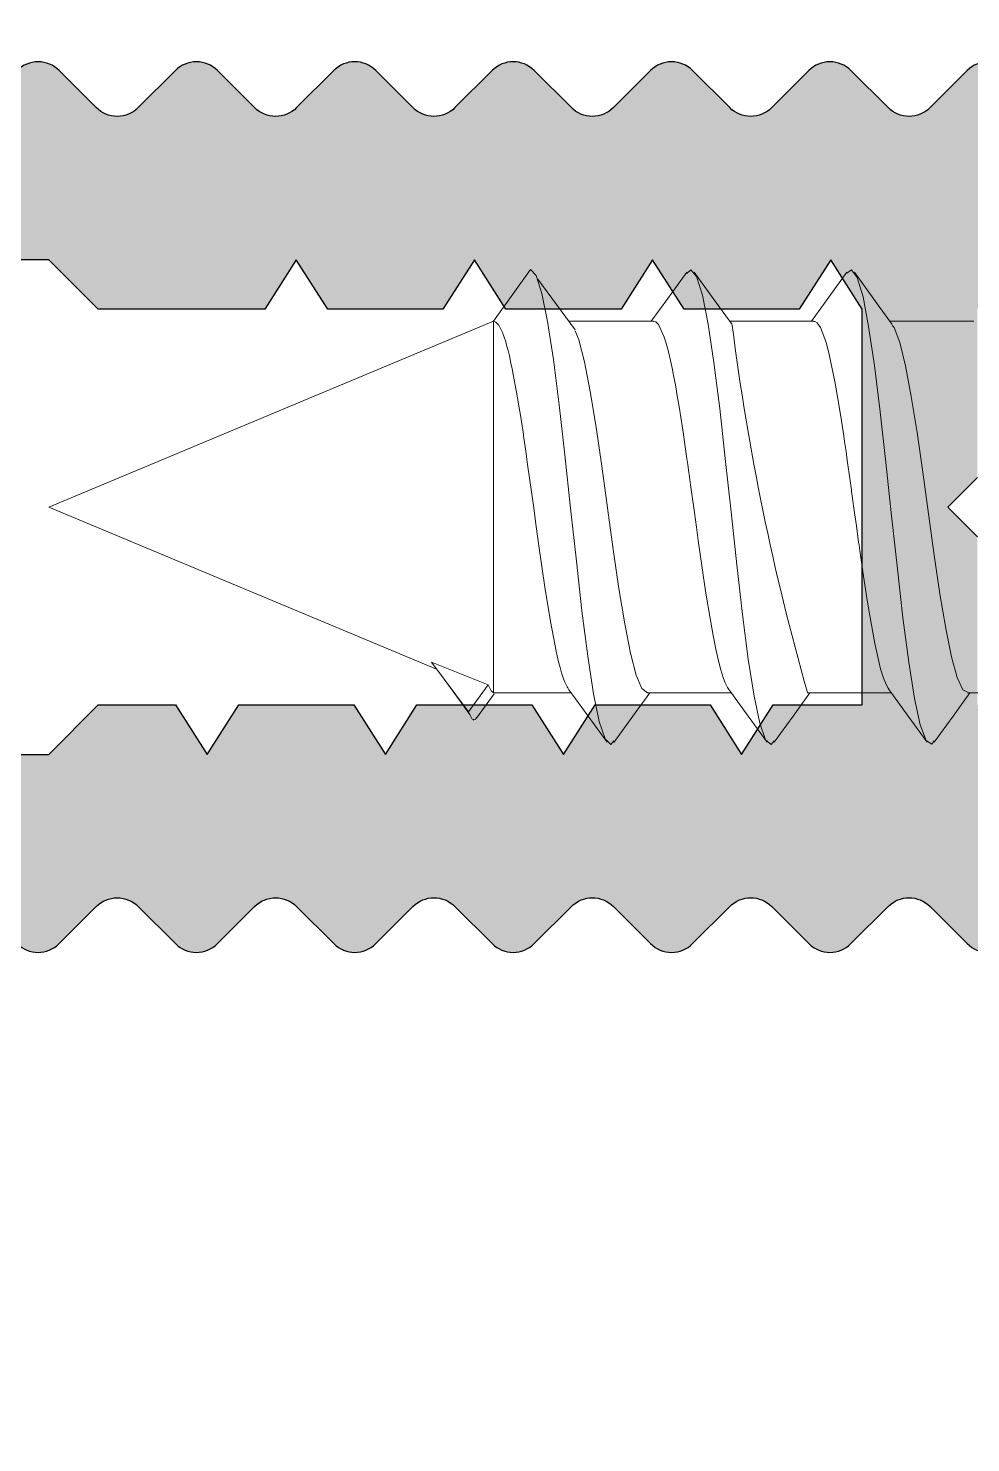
# Model space of a CAD drawing. Header units: millimetres. Extents: x 12 to 3612, y 18 to 315.
# Drawn here: x 3531.9 to 3541.42, y 185.8 to 200.09 of the extents above; entities that cross this region are included whole.
import ezdxf

# ---------------------------------------------------------------- set-up
doc = ezdxf.new("R2010")
doc.units = ezdxf.units.MM
doc.linetypes.add('SLD-Katı', pattern=[0])

# ---------------------------------------------------------------- blocks, each defined once
blk = doc.blocks.new('V2 48 42')
at = {"color": 0, "linetype": 'SLD-Katı', "lineweight": 15}
for p, q in [((-43.68664111481303, 116.5243945861366), (-45.32342290240967, 112.6086486827935)), ((-41.80853932817217, 112.0313281109193), (-43.68664111481303, 116.5243945861366)), ((-45.25426283316983, 112.6574831419221), (-45.75680180980135, 112.2850494487011)), ((-45.48316616566217, 112.0847144522104), (-45.25426283316983, 112.6574831419221)), ((-45.31813917703039, 112.6101441219453), (-45.32005492697863, 112.6072408690652)), ((-45.47714307164824, 112.4923056846055), (-45.78402251342777, 112.2705712577135)), ((-45.83003094112655, 112.2373280652464), (-45.83879427154079, 112.2309961583705)), ((-45.75680180980135, 112.2850494487011), (-45.48316616566217, 112.0847144522104)), ((-45.81886465935258, 112.2042133688465), (-45.57298921644542, 112.0250679965375)), ((-45.56083541686166, 112.0406761601826), (-45.56474290145343, 112.0313281109193)), ((-45.56474290145343, 112.0313281109193), (-45.56474290145343, 111.2463340554623)), ((-45.56474290145343, 112.0313281109193), (-41.80853932817217, 112.0313281109193)), ((-41.2873436170471, 111.6584035934757), (-41.80853932817217, 112.0313281109193)), ((-41.80853932817217, 110.4138174114687), (-41.80853932817217, 111.2709644142633)), ((-45.56474290145343, 110.4767695574392), (-45.56474290145343, 109.62885114651)), ((-41.80853932817217, 108.7963765364184), (-41.80853932817217, 109.6440986004036)), ((-45.56474290145343, 108.8593227384645), (-45.56474290145343, 108.0113737258416)), ((-41.80853932817217, 107.178856779241), (-41.80853932817217, 108.0265992498644)), ((-45.56474290145343, 107.2418435398249), (-45.56474290145343, 106.3938969602004))]:
    blk.add_line(p, q, dxfattribs=at)
at = {"color": 0, "linetype": 'SLD-Katı', "lineweight": 15, "flags": 128}
for points in [[(-45.81092407324104, 112.2045195747996), (-45.83212778014195, 112.2146879737629), (-45.82917640204596, 112.2465547358715), (-45.75680180980135, 112.2850494487011)], [(-45.55705092680091, 112.0390942433369), (-45.54497130703248, 112.0557665159631), (-45.48316616566217, 112.0847144522104)], [(-41.80853932817217, 112.0313281109193), (-41.81642974386068, 112.0081543811484), (-41.84898184439953, 111.9781822325876), (-41.92173091256336, 111.9413673035106), (-42.01669298167371, 111.9085337546821), (-42.06237807688058, 111.8954738825923), (-42.10377520937436, 111.8846519453855), (-42.15897535595468, 111.8713958782482), (-42.23200105442356, 111.8551818873002), (-42.28999448195418, 111.8431070311144), (-42.34672423910843, 111.8318289185481), (-42.40147375917968, 111.8213475495995), (-42.45361453008718, 111.8116629242704), (-42.52615178978704, 111.7985882967896), (-42.6627969834376, 111.7752321591852), (-42.77785032131214, 111.7566135730412), (-42.86693622550001, 111.7427325383615), (-42.92725996396666, 111.733589055144), (-42.9913843111749, 111.7243520802458), (-43.12227499326309, 111.7059506028472), (-43.25625473049968, 111.6871914223302), (-43.67154036034754, 111.6288919936324), (-43.8821316134663, 111.5996478913203), (-44.07949793390799, 111.5722176080144), (-44.28774489477564, 111.5431777129797), (-44.49451506142077, 111.5130628204624), (-44.84139945431662, 111.456239130026), (-45.00055758605549, 111.4269928820631), (-45.1442787838414, 111.397875927174), (-45.2379272418998, 111.3768884719866), (-45.30914351174442, 111.3589317935584), (-45.36161079331259, 111.3439134470736), (-45.39140353525863, 111.3344803365453), (-45.42171083680387, 111.3240092144879), (-45.45635447876975, 111.3105808267919), (-45.50233804631262, 111.2889129768282), (-45.51399142276296, 111.2822465511908), (-45.5202411878563, 111.2783584584522), (-45.53356995822924, 111.2692895272376), (-45.53548511103691, 111.2676074340961)], [(-41.2873436170471, 111.6584035934757), (-41.34744867651852, 111.6010131663752), (-41.52712565560523, 111.5418561028055), (-41.81252166381046, 111.4851134696655), (-42.19445255508163, 111.4269977858021), (-42.65412620546067, 111.3680351205785), (-43.15881815636521, 111.3116030367837), (-43.69656354318431, 111.2529452628623), (-44.23355911559065, 111.1943692794048), (-44.73689075182347, 111.1379072074524), (-45.19430998199232, 111.0788963267696), (-45.57286157237286, 111.0208951265904), (-45.85469296838846, 110.9640628474499), (-46.03015818680387, 110.9048916671982), (-46.08586041138688, 110.8476393651781), (-46.04987748347139, 110.8155505171071)], [(-41.8939262151016, 111.2076032874247), (-41.63940594886162, 111.3964694172464), (-41.38367385607853, 111.5853348632263)], [(-45.53544463118124, 111.2676318680242), (-45.79920487202617, 111.075896447519), (-46.06373249482067, 110.8841865058621)], [(-41.90396751646313, 111.207739701691), (-41.99623388269902, 111.1689315853619), (-42.2196337542905, 111.1121889522219), (-42.51859838453629, 111.0540732683585), (-42.87841783370959, 110.9951106031349), (-43.27347632711462, 110.9386785193401), (-43.6944081093061, 110.8800207454187), (-44.11475295811852, 110.8214447619612), (-44.50874663591821, 110.7649826900088), (-44.86680138912197, 110.705971809326), (-45.16312079882027, 110.6479706091468), (-45.38373039345424, 110.5911383300063), (-45.52107957191447, 110.5319671497564), (-45.56311686528306, 110.4767695574392)], [(-46.06499212003519, 110.8161271241643), (-45.79979103620826, 110.6238638269024), (-45.56474290145343, 110.4529660473236)], [(-41.81130260625559, 110.4138174114687), (-41.81580829019731, 110.3916913653775), (-41.84272360712885, 110.3649737090345), (-41.96856795784515, 110.3063796793158), (-42.0217255911848, 110.2894624506116), (-42.08035383911511, 110.2731421048138), (-42.14452872823767, 110.2572780383634), (-42.23584470428113, 110.2369850783198), (-42.29497432902053, 110.2247891683346), (-42.31937075412498, 110.2198434302663), (-42.37455670071722, 110.2089337569032), (-42.45277449600326, 110.1941772791033), (-42.56373600720417, 110.1743976779326), (-42.71190176555774, 110.1495949533892), (-42.72249992028765, 110.1478779997124), (-42.72786027885468, 110.1470121647835), (-42.72794435958713, 110.1469985971889), (-42.72795290226304, 110.1469972187351), (-42.72795533817862, 110.1469968256752), (-42.72796087545657, 110.1469959321876), (-42.72798303991522, 110.1469923558489), (-42.72802744250248, 110.1469851917245), (-42.72811654237421, 110.1469708176883), (-42.72829592103926, 110.1469418864617), (-42.72865939513076, 110.1468832913961), (-42.73179388396056, 110.1463793653493), (-42.73927641201772, 110.145183963883), (-42.75914405208459, 110.1420429634545), (-42.90694216354586, 110.1194763284875), (-43.1741080168008, 110.080905480303), (-43.25765087463651, 110.0692222799771), (-43.31223629569286, 110.0615841555573), (-43.37985018147083, 110.0521282718801), (-43.46065355598603, 110.0408546289436), (-43.55472614516839, 110.0277632267516), (-43.74074753265495, 110.0019047580827), (-43.889441550421, 109.9812233633802), (-44.02583286463778, 109.9623007961891), (-44.16267115800883, 109.943253603451), (-44.29907964321092, 109.9240817851678), (-44.39950371904933, 109.9096273111809), (-44.57802576399854, 109.8825516184024), (-44.79197133086018, 109.847454710567), (-44.9858717730117, 109.8123586840084), (-45.12391214099171, 109.7847124218497), (-45.22702650697693, 109.7619668264106), (-45.3327881260102, 109.7347972997795), (-45.39723166856174, 109.7150066402701), (-45.45567920103622, 109.6933559543559), (-45.50893516686847, 109.667756451734), (-45.52963551663197, 109.6545611539314), (-45.53498166411873, 109.6502335344121)], [(-41.31322001824901, 110.0782296673715), (-41.57762472154673, 110.2698103586299), (-41.80853932817217, 110.4377012086734)], [(-41.32519103603499, 110.0786600781303), (-41.28765680686956, 110.0368674773508), (-41.35658070206091, 109.9792014820123), (-41.54462183370197, 109.9200907029608), (-41.83713389263266, 109.8634960096442), (-42.22572584595628, 109.805168408091), (-42.68976188809393, 109.7463200168731), (-43.19716431412371, 109.6899162706541), (-43.73624816612528, 109.6311124956883), (-44.27158419858415, 109.5727175364118), (-44.77218432336485, 109.5161638987465), (-45.22495029091897, 109.4570745113979), (-45.59664956653387, 109.399319139231), (-45.87133684252785, 109.3422763628569), (-46.03832342017404, 109.283095024246), (-46.08523309060001, 109.2260881046259), (-46.04820251344881, 109.1969055350182)], [(-41.84112314736058, 109.6204079705312), (-41.57758176191601, 109.8120202975733), (-41.31316519827078, 110.0036099350764)], [(-45.53504116332715, 109.6504434383623), (-45.79895499112217, 109.4585858316022), (-46.06364113002701, 109.2667547645942)], [(-46.06354208084986, 109.1974625296843), (-45.79888104113343, 109.0056525224882), (-45.56474290145343, 108.8354417558985)], [(-41.81076188111911, 108.7963765364184), (-41.81003721908564, 108.7863106442528), (-41.82595026914078, 108.7617014784919), (-41.87191731797293, 108.7294601294579), (-41.95812286216324, 108.6925682874789), (-42.02322432745723, 108.6715701144785), (-42.08661116832127, 108.6540361313946), (-42.14429238131424, 108.6398345316102), (-42.41747776616739, 108.5833448279718), (-42.60891487759682, 108.5492362432651), (-42.81602516010616, 108.5156184164534), (-42.96603231368999, 108.4928815427356), (-43.02419487588213, 108.4844187510989), (-43.12381167995363, 108.4701744570975), (-43.21406535175538, 108.4574711961595), (-43.42254095150247, 108.4286076117369), (-43.48959159530114, 108.4193768061177), (-43.51355689745196, 108.4160616499576), (-43.51854642792614, 108.4153683032764), (-43.52089067083261, 108.4150419462894), (-43.5211766426346, 108.415002103995), (-43.52131904023736, 108.4149822622094), (-43.52135457835584, 108.4149773100289), (-43.52137233822214, 108.4149748351792), (-43.52138121585722, 108.4149735980645), (-43.52139226656891, 108.4149720581208), (-43.52141573264771, 108.4149687880672), (-43.52179112601743, 108.4149164766241), (-43.52478994126159, 108.4144986228657), (-43.53076443472719, 108.4136663168592), (-43.57744029376136, 108.4071711412671), (-43.74367145855012, 108.3840930603219), (-43.87626062893833, 108.3656591736653), (-44.0400796490253, 108.3427239832236), (-44.07243053637285, 108.3381839046651), (-44.12674320707038, 108.3306833569459), (-44.24177502671319, 108.3146709581088), (-44.38370498567019, 108.2944658210563), (-44.51613831542272, 108.2747616437046), (-44.6262381413444, 108.2573795983262), (-44.74529487100381, 108.2377437070554), (-45.06701772776933, 108.1788856999756), (-45.15786791275423, 108.1599500445591), (-45.24758136653418, 108.1396463999645), (-45.32105040095621, 108.1207480031353), (-45.40600416173584, 108.0943044325995), (-45.47984355822246, 108.0649904801194), (-45.5165712560447, 108.0455597557593), (-45.53368629375427, 108.0330591233742)], [(-41.31336636812784, 108.4608330611227), (-41.56588368657549, 108.6437853752832), (-41.80853932817217, 108.8202004318609)], [(-41.32286893736591, 108.4611613549987), (-41.28859934184493, 108.4153014240001), (-41.36635431474679, 108.357381951595), (-41.56267485833678, 108.2983414697974), (-41.86228764339467, 108.2418527572008), (-42.25740560384475, 108.1833362019224), (-42.72560627003304, 108.1246257441908), (-43.23570646646658, 108.0682081252507), (-43.77591243419783, 108.0092819488436), (-44.30937758367418, 107.951091067247), (-44.80723058397462, 107.8944038508052), (-45.25515362334636, 107.8352599406498), (-45.61988082750668, 107.7777726048662), (-45.88740177861291, 107.7204779595304), (-46.04584196336327, 107.6613105706092), (-46.08397431645835, 107.6045076147693), (-46.04822879732092, 107.5792609433665)], [(-41.84121080892828, 108.002838751896), (-41.61032557434146, 108.1707511948025), (-41.31333244665757, 108.3859832515209)], [(-45.53447638095849, 108.033377690379), (-45.79852310188653, 107.841413943368), (-46.06335300328192, 107.6494775549727)], [(-41.85118148007041, 108.0027333701182), (-41.87038665333785, 107.9844574341514), (-42.02406078670992, 107.9254169523538), (-42.25858914654918, 107.8689282397572), (-42.56787623918626, 107.8104116844788), (-42.93437039361788, 107.751701226749), (-43.33366230768024, 107.6952836078071), (-43.75652016257118, 107.6363574314), (-44.17410149680563, 107.5781665498034), (-44.56380665434381, 107.5214793333616), (-44.91442805969473, 107.4623354232081), (-45.19992613336308, 107.4048480874226), (-45.40933391906083, 107.3475534420886), (-45.53335638577528, 107.2883860531674), (-45.55781363037022, 107.2418435398249)], [(-46.06334522512861, 107.5798038756275), (-45.79856219918702, 107.3879035396312), (-45.56474290145343, 107.2179174661724)]]:
    blk.add_lwpolyline(points, dxfattribs=at)
at = {"color": 0, "linetype": 'SLD-Katı', "lineweight": 15}
blk.add_arc((-38.69826950270544, 84.82756442575374), 24.9922351660473, 97.24382753606926, 105.9359992939786, dxfattribs=at)
blk = doc.blocks.new('50MN10')
at = {"ltscale": 10}
h = blk.add_hatch(color=252, dxfattribs=at)
edge = h.paths.add_edge_path()
edge.add_arc((662.1185513736126, 1328.657164272449), 0.2000006038820429, 270.000604540122, 275.0006045402087)
edge.add_line((662.1359846770126, 1328.457924915178), (662.8447003906574, 1328.519929246968))
edge.add_arc((662.8185536476399, 1328.818787654654), 0.3000000000249629, 275.0000038709383, 360.0000000045998)
edge.add_line((663.1185536476648, 1328.818787654678), (663.1185536476594, 1329.457163492762))
edge.add_arc((662.9185536476567, 1329.45716349277), 0.2000000000026425, 359.9999999976174, 449.9999999981487)
edge.add_line((662.9185536476632, 1329.657163492773), (661.8185539934618, 1329.657163492773))
edge.add_arc((661.8185541633552, 1329.857163322863), 0.1999998300896819, 179.9999513290897, 269.9999513290895, ccw=False)
edge.add_line((661.6185543332656, 1329.857163492756), (661.6185543332656, 1331.257163568799))
edge.add_arc((661.8185545805039, 1331.25716377626), 0.2000002472384104, 100.00004434339269, 180.0000594331497, ccw=False)
edge.add_line((661.7838247496018, 1331.454125543466), (663.0532828364619, 1331.677964910391))
edge.add_arc((663.0185533417057, 1331.874926624076), 0.2000001361596047, 279.9999521702332, 359.9999672603136)
edge.add_line((663.2185534778653, 1331.874926509793), (663.2185534778653, 1332.374926678187))
edge.add_line((663.2185534778653, 1332.374926678187), (662.7185543272615, 1332.69346228177))
edge.add_line((662.7185543272615, 1332.69346228177), (663.2185534778653, 1333.011996954176))
edge.add_line((663.2185534778653, 1333.011996954176), (663.2185534778653, 1334.674926962171))
edge.add_arc((663.0185535499973, 1334.674926946867), 0.199999927867996, 4.3841746402e-06, 85.00000438434371)
edge.add_line((663.0359846770141, 1334.874165815962), (662.1011228504638, 1334.955955877368))
edge.add_arc((662.1185539486536, 1335.155194946861), 0.2000001249913648, 180.0000327958342, 265.00001761482997, ccw=False)
edge.add_line((661.9185538236623, 1335.155194832382), (661.9185538236623, 1337.657163872782))
edge.add_line((661.9185538236623, 1337.657163872782), (662.7185543272615, 1338.45716391078))
edge.add_line((662.7185543272615, 1338.45716391078), (666.2185539696618, 1338.45716391078))
edge.add_line((666.2185539696618, 1338.45716391078), (667.0185526106623, 1337.657163872782))
edge.add_line((667.0185526106623, 1337.657163872782), (667.0185526106623, 1337.511997225977))
edge.add_line((667.0185526106623, 1337.511997225977), (667.5185536238621, 1337.193462088172))
edge.add_line((667.5185536238621, 1337.193462088172), (667.0185526106623, 1336.874926950163))
edge.add_line((667.0185526106623, 1336.874926950163), (667.0185526106623, 1335.711997024182))
edge.add_line((667.0185526106623, 1335.711997024182), (667.5185536238621, 1335.393461886174))
edge.add_line((667.5185536238621, 1335.393461886174), (667.0185526106623, 1335.074926748368))
edge.add_line((667.0185526106623, 1335.074926748368), (667.0185526106623, 1333.911997287991))
edge.add_line((667.0185526106623, 1333.911997287991), (667.5185536238621, 1333.593462149982))
edge.add_line((667.5185536238621, 1333.593462149982), (667.0185526106623, 1333.274927011973))
edge.add_line((667.0185526106623, 1333.274927011973), (667.0185526106623, 1331.874926596377))
edge.add_arc((667.2185526622486, 1331.874926553095), 0.2000000515863402, 179.999987600488, 260.0000026898056)
edge.add_line((667.1838230270039, 1331.677964950059), (668.4532829764619, 1331.454125254785))
edge.add_arc((668.4185534816351, 1331.257163541042), 0.2000001362283542, 3.2722640014526405e-05, 80.00004781271139, ccw=False)
edge.add_line((668.6185536178634, 1331.257163655266), (668.6185536178634, 1329.857164084378))
edge.add_arc((668.4185533220633, 1329.857163788573), 0.2000002958003241, -89.99991525880353, 8.474172767591881e-05, ccw=False)
edge.add_line((668.4185536178663, 1329.657163492773), (667.3185539636659, 1329.657163492773))
edge.add_arc((667.31855413357, 1329.457163662664), 0.1999998301086748, 90.00004867400655, 180.0000486734812)
edge.add_line((667.1185543034615, 1329.457163492762), (667.1185543034615, 1328.818787491668))
edge.add_arc((667.4185543034254, 1328.818787491704), 0.2999999999639666, 180.0000000068877, 264.9999961399108)
edge.add_line((667.3924075604698, 1328.519929084074), (668.1011219714626, 1328.45792455918))
edge.add_arc((668.1185492475191, 1328.657168354324), 0.200004499585023, 265.0012263725123, 270.0012263724375)
edge.add_line((668.1185535284628, 1328.457163854785), (669.9185535284621, 1328.457163854785))
edge.add_arc((669.9185535284723, 1328.657163854777), 0.1999999999923218, 269.9999999970709, 359.9999999970669)
edge.add_line((670.1185535284646, 1328.657163854767), (670.1185538638636, 1332.414270400381))
edge.add_arc((669.9185535531639, 1332.414270320516), 0.2000003106997062, 2.28796640733e-05, 80.00002287937963)
edge.add_line((669.9532831639988, 1332.611232190966), (669.3838232402611, 1332.711643561188))
edge.add_arc((669.4185528112579, 1332.908605339045), 0.2000002125957447, 180.0000510984546, 260.00002951261564, ccw=False)
edge.add_line((669.2185525986622, 1332.908605160678), (669.2185525986622, 1337.957163828795))
edge.add_arc((669.7185526396547, 1337.957163869788), 0.5000000409925222, 90.00000469739638, 180.0000046973958, ccw=False)
edge.add_line((669.7185525986622, 1338.45716391078), (670.4185533542602, 1338.45716391078))
edge.add_arc((670.418553509101, 1338.757164093568), 0.3000001827877497, 269.9999704276067, 314.9999704277643)
edge.add_line((670.630685563219, 1338.545031820473), (670.8064212668648, 1338.720767780577))
edge.add_arc((671.0185534005911, 1338.508635617952), 0.3000001609656939, 44.99999609699432, 134.9999960972395, ccw=False)
edge.add_line((671.2306855632175, 1338.720767751677), (671.4064211788634, 1338.545031867388))
edge.add_arc((671.6185533944972, 1338.757164036107), 0.3000002231917189, 224.9999936642645, 314.9999936642646)
edge.add_line((671.8306855632161, 1338.545031820473), (672.0064210910621, 1338.720767780577))
edge.add_arc((672.218553312691, 1338.508635530051), 0.3000002852775449, 44.99999609675001, 134.999996097487, ccw=False)
edge.add_line((672.4306855632201, 1338.720767751677), (672.6064219344605, 1338.545031867388))
edge.add_arc((672.818553772297, 1338.757163658309), 0.2999996889050415, 224.9999936641304, 314.9999936643761)
edge.add_line((673.0306855632186, 1338.545031820473), (673.2064218464609, 1338.720767780577))
edge.add_arc((673.4185536903899, 1338.50863590775), 0.2999997511297809, 44.9999960968662, 134.9999960973569, ccw=False)
edge.add_line((673.630685563219, 1338.720767751677), (673.8064217586641, 1338.545031867388))
edge.add_arc((674.0185536843987, 1338.757163746209), 0.2999998132130357, 224.9999936643788, 314.9999936641329)
edge.add_line((674.2306855632185, 1338.545031820473), (674.4064216706636, 1338.720767780577))
edge.add_arc((674.6185536024898, 1338.508635819854), 0.2999998754339146, 44.999996096621885, 134.9999960976043, ccw=False)
edge.add_line((674.8306855632161, 1338.720767751677), (675.0064215826621, 1338.545031867388))
edge.add_arc((675.2185536296241, 1338.75716377185), 0.2999999170649009, 224.9999807557235, 269.9999807559271)
edge.add_line((675.2185535288625, 1338.457163854785), (675.8185534942638, 1338.45716391078))
edge.add_line((675.8185534942638, 1338.45716391078), (676.1185539160631, 1338.757163866764))
edge.add_line((676.1185539160631, 1338.757163866764), (676.4185534062606, 1338.45716391078))
edge.add_line((676.4185534062606, 1338.45716391078), (677.018553318462, 1338.45716391078))
edge.add_arc((677.0185534908006, 1338.757164135813), 0.3000002250329284, 269.999967085756, 314.9999670857994)
edge.add_line((677.2306855624172, 1338.545031820473), (677.4064216966633, 1338.720767780577))
edge.add_arc((677.6185536150899, 1338.508635833254), 0.2999998564840391, 44.999996096621715, 134.9999960976041, ccw=False)
edge.add_line((677.8306855624166, 1338.720767751677), (678.006421608862, 1338.545031867388))
edge.add_arc((678.2185536090983, 1338.75716382071), 0.2999999185743688, 224.999993664381, 314.9999936641351)
edge.add_line((678.4306855624197, 1338.545031820473), (678.6064215208642, 1338.720767780577))
edge.add_arc((678.8185535271912, 1338.508635745352), 0.2999999807952463, 44.9999960968687, 134.9999960973603, ccw=False)
edge.add_line((679.0306855624183, 1338.720767751677), (679.2064214330637, 1338.545031867388))
edge.add_arc((679.4185535211991, 1338.757163908607), 0.3000000428810749, 224.9999936641378, 314.9999936643836)
edge.add_line((679.6306855624196, 1338.545031820473), (679.8064213450605, 1338.720767780577))
edge.add_arc((680.0185534392888, 1338.508635657451), 0.3000001051058128, 44.99999609674768, 134.9999960974846, ccw=False)
edge.add_line((680.2306855624172, 1338.720767751677), (680.8571571688633, 1338.094296188376))
edge.add_arc((680.5743144349515, 1337.811453389389), 0.4000000763319371, -44.99999340900041, 45.000006591184274, ccw=False)
edge.add_line((680.8571572339376, 1337.528610655476), (680.706421678862, 1337.377875133787))
edge.add_arc((680.9185540568477, 1337.165742706556), 0.300000520787758, 134.9999933495326, 224.9999933495324)
edge.add_line((680.7064216296164, 1336.95361032857), (681.0821567866622, 1336.577875095789))
edge.add_arc((680.8700244630826, 1336.365742652162), 0.3000004939105977, -44.999983787871884, 45.000016212128116, ccw=False)
edge.add_line((681.08215690671, 1336.153610328582), (680.706421678862, 1335.777875057762))
edge.add_arc((680.9185540188817, 1335.565742668497), 0.3000004670956404, 134.9999933495314, 224.9999933495311)
edge.add_line((680.7064216296164, 1335.353610328477), (681.0821567866622, 1334.977875019793))
edge.add_arc((680.8700245010785, 1334.76574261416), 0.3000004401768392, -44.99998378799171, 45.000016212254025, ccw=False)
edge.add_line((681.08215690671, 1334.553610328576), (680.706421678862, 1334.177874981766))
edge.add_arc((680.9185539808427, 1333.96574263054), 0.3000004133004643, 134.9999933495302, 224.9999933495299)
edge.add_line((680.7064216296164, 1333.753610328559), (681.0821567866622, 1333.377874943797))
edge.add_arc((680.870024539029, 1333.165742576116), 0.3000003865061044, -44.99998378786597, 45.00001621213403, ccw=False)
edge.add_line((681.08215690671, 1332.953610328483), (680.706421678862, 1332.57787490577))
edge.add_arc((680.918553942834, 1332.365742592553), 0.3000003595474114, 134.9999933496517, 224.999993349406)
edge.add_line((680.7064216296164, 1332.153610328582), (681.0821567866622, 1331.777875333376))
edge.add_arc((680.8700243442834, 1331.565742770947), 0.3000006619199966, -44.99998378824938, 45.00001621248771, ccw=False)
edge.add_line((681.08215690671, 1331.353610328565), (680.706421678862, 1330.977874829774))
edge.add_arc((680.9185539048382, 1330.765742554552), 0.3000003058138122, 134.9999933495276, 224.9999933495278)
edge.add_line((680.7064216296164, 1330.553610328576), (681.0821567866622, 1330.17787525738))
edge.add_arc((680.8700243822765, 1329.965742732946), 0.3000006081883284, -44.999983788000804, 45.000016212244816, ccw=False)
edge.add_line((681.08215690671, 1329.753610328559), (680.706421678862, 1329.377874753779))
edge.add_arc((680.9185538668437, 1329.165742516552), 0.3000002520815001, 134.9999933495263, 224.9999933495266)
edge.add_line((680.7064216296164, 1328.95361032857), (681.0821567866622, 1328.577875181384))
edge.add_arc((680.8700244202852, 1328.365742694959), 0.3000005544352755, -44.99998378787518, 45.00001621212499, ccw=False)
edge.add_line((681.08215690671, 1328.153610328582), (680.706421678862, 1327.777874677783))
edge.add_arc((680.9185538288931, 1327.565742478507), 0.3000001984106062, 134.9999933496482, 224.9999933494024)
edge.add_line((680.7064216296164, 1327.353610328477), (681.0821567866622, 1326.977875105388))
edge.add_arc((680.8700244582819, 1326.765742656958), 0.3000005007010336, -44.99998378811807, 45.00001621237362, ccw=False)
edge.add_line((681.08215690671, 1326.553610328576), (680.706421678862, 1326.177874601786))
edge.add_arc((680.9185537908536, 1325.96574244055), 0.300000144614626, 134.999993349647, 224.9999933494013)
edge.add_line((680.7064216296164, 1325.753610328559), (681.0821567866622, 1325.377875029362))
edge.add_arc((680.8700244962901, 1325.165742618942), 0.3000004469481424, -44.999983787869326, 45.00001621213079, ccw=False)
edge.add_line((681.08215690671, 1324.95361032857), (680.7064216296164, 1324.577875051493))
edge.add_arc((680.9185539911309, 1324.365742689979), 0.3000004626713625, 135.0000000001227, 224.9999999998773)
edge.add_line((680.7064216296164, 1324.153610328466), (681.0821567866622, 1323.777875884777))
edge.add_arc((680.8700236841983, 1323.565743046603), 0.3000013236515594, -44.999931884277316, 44.99996430847341, ccw=False)
edge.add_line((681.08215690671, 1323.353610328477), (680.706421678862, 1322.977875381175))
edge.add_arc((680.9185541805396, 1322.765742830253), 0.3000006957138032, 134.9999933496592, 224.9999933494135)
edge.add_line((680.7064216296164, 1322.553610328576), (681.08215690671, 1322.17787505147))
edge.add_arc((680.8700245452545, 1321.965742690014), 0.3000004625885641, -44.99999999999977, 44.999999999999716, ccw=False)
edge.add_line((681.08215690671, 1321.753610328559), (680.706421678862, 1321.37787437377))
edge.add_arc((680.9185539248183, 1321.165742060149), 0.3000003470942428, 134.999990862079, 225.0000224398428)
edge.add_line((680.7064217281111, 1320.953609697279), (681.08215690671, 1320.577875051376))
edge.add_arc((680.8700245453131, 1320.365742689979), 0.3000004625057637, -44.99999999999977, 44.999999999999716, ccw=False)
edge.add_line((681.08215690671, 1320.153610328582), (680.706421678862, 1319.777875229184))
edge.add_arc((680.9185541045927, 1319.565742754208), 0.3000005883093105, 134.9999933495341, 224.9999933495338)
edge.add_line((680.7064216296164, 1319.353610328477), (681.08215690671, 1318.977875051487))
edge.add_arc((680.8700245452545, 1318.765742690031), 0.3000004625885641, -44.99999999999977, 44.999999999999716, ccw=False)
edge.add_line((681.08215690671, 1318.553610328576), (680.706421678862, 1318.177874221778))
edge.add_arc((680.9185530075463, 1317.965742222374), 0.2999994763003642, 134.9999094208716, 225.0000905791284)
edge.add_line((680.706421678862, 1317.75361022297), (681.0821567866622, 1317.377875580764))
edge.add_arc((680.8700242205437, 1317.1657428946), 0.3000008369111578, -44.99998378764468, 45.00001621186408, ccw=False)
edge.add_line((681.08215690671, 1316.953610328483), (680.7064216296164, 1316.577875051493))
edge.add_arc((680.9185539910719, 1316.365742690038), 0.3000004625885641, 135.0000000000002, 224.9999999999998)
edge.add_line((680.7064216296164, 1316.153610328582), (682.0599748845023, 1314.800057073872))
edge.add_arc((681.9185535281921, 1314.658635717608), 0.2000000000706306, -9.375924037158256e-09, 44.99999999072469, ccw=False)
edge.add_line((682.1185535282627, 1314.658635717575), (682.1185535024604, 1313.657163664166))
edge.add_arc((681.9185536106711, 1313.657163746574), 0.1999998917892918, 269.9999763917831, 359.9999763917834, ccw=False)
edge.add_line((681.9185535282629, 1313.457163854785), (681.6185534204612, 1313.457164003796))
edge.add_arc((681.6185535488731, 1313.257163983186), 0.2000000206102877, 90.00003678730322, 180.0000367875477)
edge.add_line((681.4185535282629, 1313.257163854773), (681.4185535274617, 1312.657163500166))
edge.add_arc((681.6185533505522, 1312.657163677876), 0.1999998230906724, 180.0000509100898, 270.0000509100896)
edge.add_line((681.6185535282618, 1312.457163854785), (682.4685536064624, 1312.457163839971))
edge.add_arc((682.4685535494675, 1312.657163752988), 0.1999999130170162, 270.000016327817, 315.0000163276909)
edge.add_line((682.6099748844997, 1312.515742498558), (683.0599748734628, 1312.965742334162))
edge.add_arc((682.9185533243199, 1313.107163785911), 0.2000002039419994, 315.0000197291538, 360.0000197291175)
edge.add_line((683.1185535282618, 1313.107163854779), (683.1185534334634, 1316.538629143781))
edge.add_line((683.1185534334634, 1316.538629143781), (682.6185535844613, 1316.857163816187))
edge.add_line((682.6185535844613, 1316.857163816187), (683.1185534334634, 1317.17569848836))
edge.add_line((683.1185534334634, 1317.17569848836), (683.1185534334634, 1318.075698822175))
edge.add_line((683.1185534334634, 1318.075698822175), (684.8185535142591, 1318.075698822175))
edge.add_line((684.8185535142591, 1318.075698822175), (685.1185535284628, 1318.375698312585))
edge.add_line((685.1185535284628, 1318.375698312585), (685.4185535428603, 1318.075698822175))
edge.add_line((685.4185535428603, 1318.075698822175), (687.1185536234614, 1318.075698822175))
edge.add_line((687.1185536234614, 1318.075698822175), (687.6185534726644, 1317.757164149973))
edge.add_line((687.6185534726644, 1317.757164149973), (687.1185536234614, 1317.438629477567))
edge.add_line((687.1185536234614, 1317.438629477567), (687.1185536234614, 1316.275698154574))
edge.add_line((687.1185536234614, 1316.275698154574), (687.6185534726644, 1315.957163482372))
edge.add_line((687.6185534726644, 1315.957163482372), (687.1185536234614, 1315.638628809966))
edge.add_line((687.1185536234614, 1315.638628809966), (687.1185536234614, 1313.107163667175))
edge.add_arc((687.3185533496701, 1313.107163646798), 0.1999997262086811, 179.9999941625667, 224.9999941626853)
edge.add_line((687.1771321726244, 1312.965742498569), (687.6271321176644, 1312.515742167182))
edge.add_arc((687.7685531013868, 1312.657163755442), 0.1999999006575223, 225.0001224619567, 270.0001224620891)
edge.add_line((687.7685535288599, 1312.457163854785), (688.6185536366645, 1312.457163839971))
edge.add_arc((688.6185535753651, 1312.657163793468), 0.1999999534967949, 270.0000175609813, 360.0000175609813)
edge.add_line((688.8185535288619, 1312.657163854767), (688.8185535296632, 1313.257164343572))
edge.add_arc((688.6185537736584, 1313.25716409878), 0.1999997560049465, 7.01277591838e-05, 90.00007012827413)
edge.add_line((688.6185535288648, 1313.457163854785), (688.3185535288637, 1313.457163854785))
edge.add_arc((688.3185534464546, 1313.657163746575), 0.1999998917902014, 180.0000236084772, 270.0000236084774, ccw=False)
edge.add_line((688.1185535546645, 1313.657163664166), (688.1185535288648, 1314.658635717575))
edge.add_arc((688.3185535289349, 1314.658635717609), 0.2000000000700421, 135.0000000095739, 180.0000000097063, ccw=False)
edge.add_line((688.1771321726244, 1314.800057073872), (689.5306854275093, 1316.153610328582))
edge.add_arc((689.3185530660538, 1316.365742690038), 0.3000004625885641, 315.0000000000003, 404.9999999999998)
edge.add_line((689.5306854275093, 1316.577875051493), (689.1549501504157, 1316.953610328483))
edge.add_arc((689.3670828365807, 1317.165742894601), 0.3000008369111578, 134.9999837885045, 224.9999837880132, ccw=False)
edge.add_line((689.1549502704609, 1317.377875580764), (689.5306854275093, 1317.753610328559))
edge.add_arc((689.3185541269999, 1317.965742250545), 0.2999994016351514, 314.9999160709627, 405.0000972302466)
edge.add_line((689.5306853782629, 1318.177874221778), (689.1549501504157, 1318.553610328576))
edge.add_arc((689.3670825118712, 1318.765742690031), 0.3000004625885641, 135.0000000000002, 224.9999999999998, ccw=False)
edge.add_line((689.1549501504157, 1318.977875051487), (689.5306854275093, 1319.353610328477))
edge.add_arc((689.3185529525344, 1319.565742754207), 0.3000005883080236, 315.0000066503432, 405.0000066508345)
edge.add_line((689.5306853782629, 1319.777875229184), (689.1549501504157, 1320.153610328582))
edge.add_arc((689.3670831893818, 1320.365742970646), 0.300001140081414, 135.0000211768934, 224.9999463996359, ccw=False)
edge.add_line((689.1549502704609, 1320.577875732756), (689.5306854275093, 1320.953610328483))
edge.add_arc((689.3185539434862, 1321.165742326503), 0.2999995851630018, 314.9999305858726, 405.0000827153319)
edge.add_line((689.5306853782629, 1321.37787437377), (689.1549501504157, 1321.753610328559))
edge.add_arc((689.3670825118712, 1321.965742690014), 0.3000004625885641, 135.0000000000002, 224.9999999999998, ccw=False)
edge.add_line((689.1549501504157, 1322.17787505147), (689.5306854275093, 1322.553610328576))
edge.add_arc((689.3185528765857, 1322.765742830252), 0.3000006957138033, 315.0000066507093, 405.0000066504637)
edge.add_line((689.5306853782629, 1322.977875381175), (689.1549502704609, 1323.353610023382))
edge.add_arc((689.3670835963337, 1323.565742954079), 0.3000015470495958, 135.0000533671605, 224.9999466328395, ccw=False)
edge.add_line((689.1549502704609, 1323.777875884777), (689.5306854275093, 1324.153610328466))
edge.add_arc((689.3185530659957, 1324.365742689979), 0.3000004626707214, 315.0000000000003, 404.9999999999998)
edge.add_line((689.5306854275093, 1324.577875051493), (689.1549501504157, 1324.95361032857))
edge.add_arc((689.367082560837, 1325.165742618944), 0.3000004469500718, 134.9999837886062, 224.9999837878694, ccw=False)
edge.add_line((689.1549502704609, 1325.377875029362), (689.5306854275093, 1325.753610328559))
edge.add_arc((689.3185532662735, 1325.965742440549), 0.3000001446133392, 315.0000066504758, 405.0000066507217)
edge.add_line((689.5306853782629, 1326.177874601786), (689.1549501504157, 1326.553610328576))
edge.add_arc((689.3670825988424, 1326.765742656959), 0.3000005007010335, 134.9999837879949, 224.9999837884865, ccw=False)
edge.add_line((689.1549502704609, 1326.977875105388), (689.5306854275093, 1327.353610328477))
edge.add_arc((689.318553228234, 1327.565742478507), 0.3000001984093192, 315.0000066504746, 405.0000066507205)
edge.add_line((689.5306853782629, 1327.777874677783), (689.1549501504157, 1328.153610328582))
edge.add_arc((689.3670826368392, 1328.36574269496), 0.3000005544352754, 134.9999837882435, 224.9999837882437, ccw=False)
edge.add_line((689.1549502704609, 1328.577875181384), (689.5306854275093, 1328.95361032857))
edge.add_arc((689.3185531902834, 1329.165742516551), 0.3000002520802149, 315.0000066503507, 405.0000066508418)
edge.add_line((689.5306853782629, 1329.377874753779), (689.1549501504157, 1329.753610328559))
edge.add_arc((689.3670826748479, 1329.965742732947), 0.3000006081883284, 134.9999837881237, 224.9999837883693, ccw=False)
edge.add_line((689.1549502704609, 1330.17787525738), (689.5306854275093, 1330.553610328576))
edge.add_arc((689.3185531522889, 1330.765742554552), 0.300000305812527, 315.0000066503495, 405.0000066508408)
edge.add_line((689.5306853782629, 1330.977874829774), (689.1549501504157, 1331.353610328565))
edge.add_arc((689.3670827128465, 1331.565742770948), 0.3000006619238554, 134.9999837886178, 224.999983787881, ccw=False)
edge.add_line((689.1549502704609, 1331.777875333376), (689.5306854275093, 1332.153610328582))
edge.add_arc((689.3185531142931, 1332.365742592553), 0.3000003595461246, 315.0000066504711, 405.0000066507168)
edge.add_line((689.5306853782629, 1332.57787490577), (689.1549501504157, 1332.953610328483))
edge.add_arc((689.3670825180953, 1333.165742576117), 0.3000003865061043, 134.9999837882344, 224.9999837882346, ccw=False)
edge.add_line((689.1549502704609, 1333.377874943797), (689.5306854275093, 1333.753610328559))
edge.add_arc((689.3185530762808, 1333.965742630539), 0.3000004133017494, 315.0000066508383, 405.0000066503471)
edge.add_line((689.5306853782629, 1334.177874981766), (689.1549501504157, 1334.553610328576))
edge.add_arc((689.3670825560458, 1334.765742614162), 0.300000440176839, 134.9999837881146, 224.9999837883602, ccw=False)
edge.add_line((689.1549502704609, 1334.977875019793), (689.5306854275093, 1335.353610328477))
edge.add_arc((689.3185530382418, 1335.565742668496), 0.3000004670969255, 315.0000066508371, 405.0000066503461)
edge.add_line((689.5306853782629, 1335.777875057762), (689.1549501504157, 1336.153610328582))
edge.add_arc((689.3670825940418, 1336.365742652163), 0.3000004939105977, 134.9999837882402, 224.9999837882404, ccw=False)
edge.add_line((689.1549502704609, 1336.577875095789), (689.5306854275093, 1336.95361032857))
edge.add_arc((689.3185530002758, 1337.165742706555), 0.3000005207890432, 315.0000066508359, 405.0000066503449)
edge.add_line((689.5306853782629, 1337.377875133787), (689.3799498231872, 1337.528610655476))
edge.add_arc((689.6627926221756, 1337.811453389388), 0.4000000763332237, 134.9999934089079, 224.999993408724, ccw=False)
edge.add_line((689.3799498882624, 1338.094296188376), (690.0064214945066, 1338.720767751677))
edge.add_arc((690.2185536177356, 1338.508635657351), 0.30000010524794, 45.0000039025154, 135.0000039032523, ccw=False)
edge.add_line((690.4306857120644, 1338.720767780577), (690.6064214945052, 1338.545031820473))
edge.add_arc((690.8185535358257, 1338.75716390871), 0.3000000430244887, 225.0000063359849, 315.0000063354937)
edge.add_line((691.0306856240611, 1338.545031867388), (691.2064214945092, 1338.720767751677))
edge.add_arc((691.4185535298359, 1338.508635745249), 0.2999999809386615, 45.00000390313119, 135.0000039026397, ccw=False)
edge.add_line((691.6306855362625, 1338.720767780577), (691.8064214945077, 1338.545031820473))
edge.add_arc((692.0185534479278, 1338.757163820806), 0.2999999187119944, 225.0000063354964, 315.0000063359875)
edge.add_line((692.2306854482629, 1338.545031867388), (692.4064214945063, 1338.720767751677))
edge.add_arc((692.6185534418339, 1338.50863583325), 0.2999998564872547, 45.00000390276438, 135.0000039030098, ccw=False)
edge.add_line((692.8306853602614, 1338.720767780577), (693.0064214945066, 1338.545031820473))
edge.add_arc((693.2185535662248, 1338.757164136058), 0.3000002252783046, 225.000032933612, 270.0000329337415)
edge.add_line((693.2185537386656, 1338.45716391078), (693.8185536506624, 1338.45716391078))
edge.add_line((693.8185536506624, 1338.45716391078), (694.1185531410617, 1338.757163866764))
edge.add_line((694.1185531410617, 1338.757163866764), (694.4185535628628, 1338.45716391078))
edge.add_line((694.4185535628628, 1338.45716391078), (695.018553528065, 1338.457163854785))
edge.add_arc((695.0185534273013, 1338.757163771848), 0.2999999170630835, 270.0000192444503, 315.0000192444203)
edge.add_line((695.2306854742626, 1338.545031867388), (695.406421493705, 1338.720767751677))
edge.add_arc((695.6185534545332, 1338.50863581975), 0.2999998755799005, 45.00000390276409, 135.0000039030095, ccw=False)
edge.add_line((695.8306853864613, 1338.720767780577), (696.0064214937063, 1338.545031820473))
edge.add_arc((696.218553372627, 1338.757163746307), 0.2999998133538765, 225.0000063354986, 315.0000063359898)
edge.add_line((696.4306852984625, 1338.545031867388), (696.6064214937048, 1338.720767751677))
edge.add_arc((696.8185533666331, 1338.508635907652), 0.2999997512693341, 45.00000390252001, 135.000003903257, ccw=False)
edge.add_line((697.0306852106612, 1338.720767780577), (697.2064214937079, 1338.545031820473))
edge.add_arc((697.4185532847296, 1338.75716365841), 0.2999996890478128, 225.0000063358697, 315.0000063356239)
edge.add_line((697.6306851226661, 1338.545031867388), (697.8064214937074, 1338.720767751677))
edge.add_arc((698.0185537443351, 1338.508635529949), 0.3000002854190291, 45.00000390288142, 135.0000039028815, ccw=False)
edge.add_line((698.2306859660628, 1338.720767780577), (698.406421493705, 1338.545031820473))
edge.add_arc((698.6185536624257, 1338.757164036106), 0.3000002231923638, 225.0000063353673, 315.0000063361036)
edge.add_line((698.8306858780613, 1338.545031867388), (699.0064214937063, 1338.720767751677))
edge.add_arc((699.2185536564336, 1338.508635617853), 0.3000001611065349, 45.00000390239188, 135.0000039033742, ccw=False)
edge.add_line((699.4306857902609, 1338.720767780577), (699.6064214937048, 1338.545031820473))
edge.add_arc((699.8185535479207, 1338.757164093804), 0.3000001830240942, 225.0000295909327, 270.0000295910419)
edge.add_line((699.8185537028592, 1338.45716391078), (700.5185544584626, 1338.45716391078))
edge.add_arc((700.518554417471, 1337.957163869787), 0.5000000409934316, -4.697291615229915e-06, 89.99999530270782, ccw=False)
edge.add_line((701.0185544584645, 1337.957163828795), (701.0185544584645, 1332.908605160678))
edge.add_arc((700.818554245876, 1332.908605339039), 0.2000002125884595, 279.9999704856331, 359.9999489032967, ccw=False)
edge.add_line((700.8532838168655, 1332.711643561188), (700.2838238929305, 1332.611232190966))
edge.add_arc((700.3185535038641, 1332.414270320633), 0.2000003106010306, 99.99997715431203, 179.9999771540254)
edge.add_line((700.1185531932631, 1332.414270400381), (700.1185535284628, 1328.657163854767))
edge.add_arc((700.3185535284533, 1328.657163854775), 0.1999999999904887, 180.0000000024081, 270.0000000024122)
edge.add_line((700.3185535284617, 1328.457163854785), (702.1185535284646, 1328.457163854785))
edge.add_arc((702.118557809508, 1328.657168356602), 0.2000045018627124, 269.9987735990056, 274.9987735990131)
edge.add_line((702.1359850856641, 1328.45792455918), (702.844699496656, 1328.519929083987))
edge.add_arc((702.8185527536525, 1328.81878749166), 0.300000000010879, 275.0000038684736, 360.000000001506)
edge.add_line((703.1185527536634, 1328.818787491668), (703.1185527536634, 1329.457163492762))
edge.add_arc((702.9185529235575, 1329.457163662667), 0.1999998301059214, 359.9999513257301, 449.9999513262611)
edge.add_line((702.9185530934608, 1329.657163492773), (701.818553439062, 1329.657163492773))
edge.add_arc((701.8185537348642, 1329.857163788574), 0.2000002958012584, 179.9999152585398, 269.99991525905693, ccw=False)
edge.add_line((701.6185534390631, 1329.857164084378), (701.6185534390631, 1331.257163655266))
edge.add_arc((701.8185535753889, 1331.257163540926), 0.2000001363258184, 99.99995215304119, 179.9999672439158, ccw=False)
edge.add_line((701.783824080663, 1331.454125254785), (703.0532840301219, 1331.677964950059))
edge.add_arc((703.018554394879, 1331.874926553093), 0.200000051584527, 279.9999973097586, 360.0000123999479)
edge.add_line((703.2185544464635, 1331.874926596377), (703.2185544464635, 1333.274927011973))
edge.add_line((703.2185544464635, 1333.274927011973), (702.7185534332637, 1333.593462149982))
edge.add_line((702.7185534332637, 1333.593462149982), (703.2185544464635, 1333.911997287991))
edge.add_line((703.2185544464635, 1333.911997287991), (703.2185544464635, 1335.074926748368))
edge.add_line((703.2185544464635, 1335.074926748368), (702.7185534332637, 1335.393461886174))
edge.add_line((702.7185534332637, 1335.393461886174), (703.2185544464635, 1335.711997024182))
edge.add_line((703.2185544464635, 1335.711997024182), (703.2185544464635, 1336.874926950163))
edge.add_line((703.2185544464635, 1336.874926950163), (702.7185534332637, 1337.193462088172))
edge.add_line((702.7185534332637, 1337.193462088172), (703.2185544464635, 1337.511997225977))
edge.add_line((703.2185544464635, 1337.511997225977), (703.2185544464635, 1337.657163872782))
edge.add_line((703.2185544464635, 1337.657163872782), (704.0185530874621, 1338.45716391078))
edge.add_line((704.0185530874621, 1338.45716391078), (707.5185527298634, 1338.45716391078))
edge.add_line((707.5185527298634, 1338.45716391078), (708.3185532334653, 1337.657163872782))
edge.add_line((708.3185532334653, 1337.657163872782), (708.3185532334653, 1335.155194832382))
edge.add_arc((708.1185531083734, 1335.155194946971), 0.2000001250919446, 274.99998235324836, 359.9999671726793, ccw=False)
edge.add_line((708.135984206461, 1334.955955877368), (707.2011223799107, 1334.874165815962))
edge.add_arc((707.218553507028, 1334.674926946977), 0.1999999277674922, 94.99999564707483, 179.9999956472464)
edge.add_line((707.0185535792605, 1334.674926962171), (707.0185535792605, 1333.011996954176))
edge.add_line((707.0185535792605, 1333.011996954176), (707.5185527298634, 1332.69346228177))
edge.add_line((707.5185527298634, 1332.69346228177), (707.0185535792605, 1332.374926678187))
edge.add_line((707.0185535792605, 1332.374926678187), (707.0185535792605, 1331.874926509793))
edge.add_arc((707.2185537154196, 1331.874926624076), 0.2000001361591708, 180.0000327395362, 260.0000478296066)
edge.add_line((707.1838242206629, 1331.677964910391), (708.453282307524, 1331.454125543466))
edge.add_arc((708.4185524766231, 1331.25716377626), 0.2000002472381378, -5.9433169326439383e-05, 79.99995565693717, ccw=False)
edge.add_line((708.6185527238611, 1331.257163568799), (708.6185527238611, 1329.857163492756))
edge.add_arc((708.4185528937705, 1329.857163322863), 0.199999830090595, -89.99995132934907, 4.867064882319028e-05, ccw=False)
edge.add_line((708.418553063663, 1329.657163492773), (707.3185534092597, 1329.657163492773))
edge.add_arc((707.3185534092653, 1329.457163492769), 0.2000000000035804, 90.00000000159892, 180.0000000021139)
edge.add_line((707.1185534092617, 1329.457163492762), (707.1185534092617, 1328.818787654678))
edge.add_arc((707.4185534092885, 1328.818787654656), 0.3000000000267701, 179.9999999957166, 264.9999961287455)
edge.add_line((707.3924066662692, 1328.519929246968), (708.1011223799121, 1328.457924915178))
edge.add_arc((708.1185556834123, 1328.657164274743), 0.2000006061758707, 264.9993954884893, 269.9993954885151)
edge.add_line((708.1185535732627, 1328.457163668578), (709.918553901063, 1328.457163668578))
edge.add_arc((709.9185539010701, 1328.657163668569), 0.1999999999908368, 269.9999999979481, 359.9999999977529)
edge.add_line((710.118553901061, 1328.657163668561), (710.118553901061, 1362.257163225985))
edge.add_arc((708.9185539010701, 1362.257163225975), 1.199999999990837, 4.722435e-10, 90.00000000047223)
edge.add_line((708.9185539010602, 1363.457163225966), (661.3185531560619, 1363.457163225966))
edge.add_arc((661.3185531560515, 1362.257163225975), 1.199999999991292, 89.99999999950602, 179.9999999995061)
edge.add_line((660.1185531560602, 1362.257163225985), (660.1185531560602, 1328.657163668561))
edge.add_arc((660.318553156053, 1328.657163668571), 0.1999999999927695, 180.0000000028009, 270.0000000028009)
edge.add_line((660.3185531560628, 1328.457163668578), (662.1185534838621, 1328.457163668578))
edge = h.paths.add_edge_path(flags=16)
edge.add_line((682.6185535844613, 1337.65716351399), (682.6185535844613, 1327.457163844365))
edge.add_line((682.6185535844613, 1327.457163844365), (683.1185534336671, 1326.957163762584))
edge.add_line((683.1185534336671, 1326.957163762584), (683.1185534336671, 1326.175698440774))
edge.add_line((683.1185534336671, 1326.175698440774), (682.6185535844613, 1325.857163768369))
edge.add_line((682.6185535844613, 1325.857163768369), (683.1185534336671, 1325.538628164787))
edge.add_line((683.1185534336671, 1325.538628164787), (683.1185534336671, 1324.375697773174))
edge.add_line((683.1185534336671, 1324.375697773174), (682.6185535844613, 1324.057163100972))
edge.add_line((682.6185535844613, 1324.057163100972), (683.1185534336671, 1323.738628428566))
edge.add_line((683.1185534336671, 1323.738628428566), (683.1185534336671, 1322.575698968189))
edge.add_line((683.1185534336671, 1322.575698968189), (682.6185535844613, 1322.257164295958))
edge.add_line((682.6185535844613, 1322.257164295958), (683.1185534336671, 1321.938627760965))
edge.add_line((683.1185534336671, 1321.938627760965), (683.1185534336671, 1320.775698300588))
edge.add_line((683.1185534336671, 1320.775698300588), (682.6185535844613, 1320.457163628386))
edge.add_line((682.6185535844613, 1320.457163628386), (683.1185534336671, 1320.138628956184))
edge.add_line((683.1185534336671, 1320.138628956184), (683.1185534336671, 1319.238628622369))
edge.add_line((683.1185534336671, 1319.238628622369), (687.1185536236633, 1319.238628622369))
edge.add_line((687.1185536236633, 1319.238628622369), (687.6185534726644, 1319.557163294571))
edge.add_line((687.6185534726644, 1319.557163294571), (687.1185536236633, 1319.875697966773))
edge.add_line((687.1185536236633, 1319.875697966773), (687.1185536236633, 1321.03862928997))
edge.add_line((687.1185536236633, 1321.03862928997), (687.6185534726644, 1321.357163962172))
edge.add_line((687.6185534726644, 1321.357163962172), (687.1185536236633, 1321.675698634374))
edge.add_line((687.1185536236633, 1321.675698634374), (687.1185536236633, 1322.83862809478))
edge.add_line((687.1185536236633, 1322.83862809478), (687.6185534726644, 1323.157162767186))
edge.add_line((687.6185534726644, 1323.157162767186), (687.1185536236633, 1323.475699301975))
edge.add_line((687.1185536236633, 1323.475699301975), (687.1185536236633, 1324.638628762381))
edge.add_line((687.1185536236633, 1324.638628762381), (687.6185534726644, 1324.957163434583))
edge.add_line((687.6185534726644, 1324.957163434583), (687.1185536236633, 1325.275699038166))
edge.add_line((687.1185536236633, 1325.275699038166), (687.1185536236633, 1326.957163762584))
edge.add_line((687.1185536236633, 1326.957163762584), (687.6185534726644, 1327.457163844365))
edge.add_line((687.6185534726644, 1327.457163844365), (687.618553528662, 1337.657163521179))
edge.add_arc((686.8185535244719, 1337.657163547769), 0.8000000041901106, 359.9999980956405, 449.9999980956406)
edge.add_line((686.8185535510618, 1338.457163551959), (683.418553506064, 1338.457163551959))
edge.add_arc((683.4185535327553, 1337.65716354787), 0.800000004088702, 90.00000191162226, 180.0000019116223)
h.paths.add_polyline_path([(708.6185527238611, 1357.457164105165), (708.1185535732636, 1357.95716325577), (708.1185535732636, 1360.457162734373), (705.6185540948634, 1360.457162734373), (704.2185527478639, 1361.85716408138), (666.0185543094619, 1361.85716408138), (664.6185529624624, 1360.457162734373), (662.1185534838648, 1360.457162734373), (662.1185534838648, 1357.95716325577), (661.6185543332656, 1357.457164105165), (661.6185543332656, 1343.257163547175), (662.1185534838648, 1342.757163465159), (662.1185534838648, 1340.257163521185), (708.1185535732636, 1340.257163521185), (708.1185535732636, 1342.757163465159), (708.6185527238611, 1343.257163547175)], flags=16)
at = {"color": 252, "ltscale": 10, "flags": 128}
for points in [[(680.706421678862, 1327.777874677783, 0.4142135623718389), (680.7064216296164, 1327.353610328477), (681.0821567866622, 1326.977875105388, -0.4142135623756082), (681.08215690671, 1326.553610328576), (680.706421678862, 1326.177874601786, 0.414213562371839), (680.7064216296164, 1325.753610328559), (681.0821567866622, 1325.377875029362, -0.4142135623730959), (681.08215690671, 1324.95361032857), (680.7064216296164, 1324.577875051493, 0.4142135623718409), (680.7064216296164, 1324.153610328466), (681.0821567866622, 1323.777875884777, -0.4142130317156207), (681.08215690671, 1323.353610328477), (680.706421678862, 1322.977875381175, 0.414213562371839), (680.7064216296164, 1322.553610328576), (681.08215690671, 1322.17787505147, -0.4142135623730927), (681.08215690671, 1321.753610328559), (680.706421678862, 1321.37787437377, 0.4142137237970864), (680.7064217281111, 1320.953609697279), (681.08215690671, 1320.577875051376, -0.4142135623730927), (681.08215690671, 1320.153610328582), (680.706421678862, 1319.777875229184, 0.4142135623730936), (680.7064216296164, 1319.353610328477), (681.08215690671, 1318.977875051487, -0.4142135623730927), (681.08215690671, 1318.553610328576), (680.706421678862, 1318.177874221778, 0.4142144884455349), (680.706421678862, 1317.75361022297)], [(689.5306854275093, 1317.753610328559, 0.4142144884507847), (689.5306853782629, 1318.177874221778), (689.1549501504157, 1318.553610328576, -0.4142135623730927), (689.1549501504157, 1318.977875051487), (689.5306854275093, 1319.353610328477, 0.4142135623756062), (689.5306853782629, 1319.777875229184), (689.1549501504157, 1320.153610328582, -0.4142131801154691), (689.1549502704609, 1320.577875732756), (689.5306854275093, 1320.953610328483, 0.4142143400516529), (689.5306853782629, 1321.37787437377), (689.1549501504157, 1321.753610328559, -0.4142135623730927), (689.1549501504157, 1322.17787505147), (689.5306854275093, 1322.553610328576, 0.4142135623718389), (689.5306853782629, 1322.977875381175), (689.1549502704609, 1323.353610023382, -0.4142130167525786), (689.1549502704609, 1323.777875884777), (689.5306854275093, 1324.153610328466, 0.4142135623730927), (689.5306854275093, 1324.577875051493), (689.1549501504157, 1324.95361032857, -0.4142135623693286), (689.1549502704609, 1325.377875029362), (689.5306854275093, 1325.753610328559, 0.4142135623743516), (689.5306853782629, 1326.177874601786), (689.1549501504157, 1326.553610328576, -0.4142135623756083), (689.1549502704609, 1326.977875105388), (689.5306854275093, 1327.353610328477, 0.4142135623743516), (689.5306853782629, 1327.777874677783)], [(682.6185535844613, 1337.65716351399), (682.6185535844613, 1327.457163844365), (683.1185534336671, 1326.957163762584), (683.1185534336671, 1326.175698440774), (682.6185535844613, 1325.857163768369), (683.1185534336671, 1325.538628164787), (683.1185534336671, 1324.375697773174), (682.6185535844613, 1324.057163100972), (683.1185534336671, 1323.738628428566), (683.1185534336671, 1322.575698968189), (682.6185535844613, 1322.257164295958), (683.1185534336671, 1321.938627760965), (683.1185534336671, 1320.775698300588), (682.6185535844613, 1320.457163628386), (683.1185534336671, 1320.138628956184), (683.1185534336671, 1319.238628622369), (687.1185536236633, 1319.238628622369), (687.6185534726644, 1319.557163294571), (687.1185536236633, 1319.875697966773), (687.1185536236633, 1321.03862928997), (687.6185534726644, 1321.357163962172), (687.1185536236633, 1321.675698634374), (687.1185536236633, 1322.83862809478), (687.6185534726644, 1323.157162767186), (687.1185536236633, 1323.475699301975), (687.1185536236633, 1324.638628762381), (687.6185534726644, 1324.957163434583), (687.1185536236633, 1325.275699038166), (687.1185536236633, 1326.957163762584), (687.6185534726644, 1327.457163844365), (687.618553528662, 1337.657163521179, 0.4142135623730951)]]:
    blk.add_lwpolyline(points, format="xyb", dxfattribs=at)
blk.add_lwpolyline([(684.8185535142591, 1318.075698822175), (685.1185535284628, 1318.375698312585), (685.4185535428603, 1318.075698822175)], dxfattribs=at)

msp = doc.modelspace()

# ---------------------------------------------------------------- block references
for name, p, rotation in [('50MN10', (4859.566448630873, -489.8656921686314), 90), ('V2 48 42', (3648.633680482371, 238.9395028471691), 90.00000000000001)]:
    msp.add_blockref(name, p, dxfattribs=dict(rotation=rotation))

doc.saveas('drawing.dxf')
